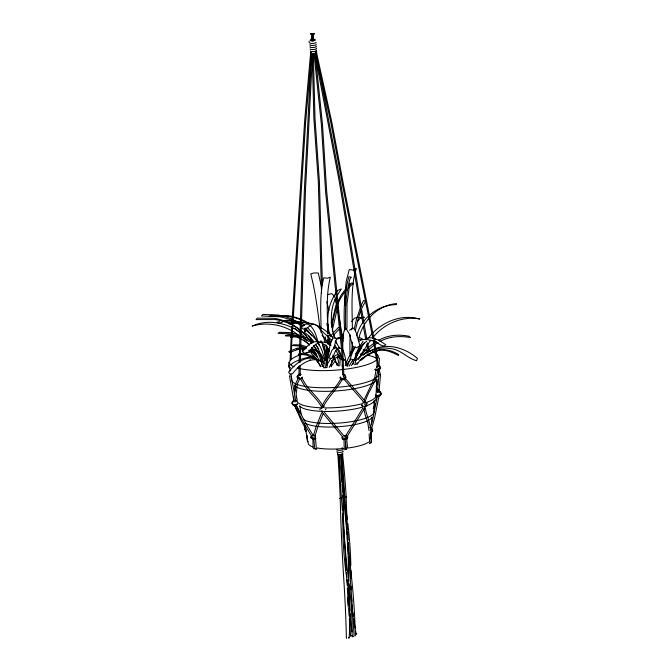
<?xml version="1.0" encoding="UTF-8"?>
<svg xmlns="http://www.w3.org/2000/svg" width="672" height="672" viewBox="0 0 672 672"><rect width="100%" height="100%" fill="white"/><g stroke="black" fill="none" stroke-linecap="round" stroke-linejoin="round"><path stroke-width="1.01" d="M340.813 378.059L340.973 378.916M344.887 305.348L345.047 292.858M362.284 405.796L362.284 405.216M326.911 349.423L327.314 359.948M328.751 354.698L328.835 349.927M356.076 360.226L356.252 352.926M343.19 377.37L343.837 375.9L343.61 374.321M342.611 438.119L342.636 437.304M290.102 360.503L291.698 326.491M291.194 359.57L291.808 341.174L305.651 121.775L311.455 55.465M311.48 52.584L304.315 191.201L299.166 362.191M312.547 53.642L305.424 191.209L300.283 362.2M313.144 41.076L313.396 35.843L312.925 35.725M370.843 438.455L371.171 432.331M371.339 429.274L371.456 427.232M371.616 424.175L372.011 417.035A34.28 8.182 -3.8 0 1 353.774 424.838M373.632 412.902L374.312 400.478A37.691 8.988 -3.8 0 1 367.912 405.283M375.925 396.337L376.866 379.184A41.664 9.937 -3.8 0 1 354.572 388.693M378.487 375.052L378.815 369.079M378.974 366.097L379.411 358.142M298.939 366.206L299.04 374.716M300.115 365.207L300.25 375.589M291.841 324.408L304.592 121.682L310.666 52.265M326.953 349.524L326.668 358.042M327.86 348.583L327.558 359.772M329.389 351.532L329.557 349.457M329.91 345.307L330.17 342.191M311.665 40.866C309.926 38.371 313.765 35.154 312.404 35.633M312.724 40.958L313.177 35.776M351.33 353.993L352.422 342.124M352.666 351.187L353.128 346.256M345.366 289.741L346.214 281.434L349.255 269.606L353.405 270.068L356.42 268.54L355.253 271.925M339.822 365.484L340.099 359.797L339.058 355.547L337.873 354.766L336.277 355.026L333.623 356.966L334.522 357.907L336.025 357.84L338.68 355.9L340.276 355.648L341.452 356.42L342.182 358.176M342.224 366.358L342.401 364.627M377.328 392.095L379 374.237M378.899 392.356L380.562 374.615L378.874 369.625M350.221 353.917L350.473 351.901M337.47 453.239L337.588 453.776M326.819 364.795C328.49 355.958 328.457 346.273 332.917 338.318L334.328 337.621L338.083 338.957L339.998 337.798L338.772 337.478L337.361 338.176L335.815 340.645L333.766 348.81M331.002 366.559L331.792 360.83M377.387 396.245L372.985 417.967L370.558 426.787M378.958 396.388L374.548 418.152L371.591 428.837M326.458 345.458L325.676 357.68M327.029 348.575L327.314 346.744M327.088 347.206L326.407 356.513L326.634 363.972M349.81 283.29L347.021 303.66L346.97 328.432M375.967 370.364L374.766 377.412L364.115 399.84M377.698 369.911C376.95 381.755 368.088 390.81 365.114 402.041M343.19 335.437L343.988 331.111L344.988 329.263L346.189 328.717L349.247 333.749L352.808 346.45L356.454 347.819L359.915 345.786L356.362 333.077L354.724 329.641L353.304 328.045L349.524 330.179M327.768 344.03L328.684 340.158L327.659 340.04L327.113 341.914M328.583 344.224L329.448 340.822L328.373 341.292L327.869 342.938M346.046 448.073L345.929 448.627L345.332 441.722M354.967 272.773C350.818 291.06 352.212 309.994 352.38 328.591M331.565 323.946L335.849 305.432L336.798 303.576M331.741 327.205C334.177 314 337.151 300.308 346.508 290.094M332.707 328.591L337.798 306.289M340.855 377.924L340.696 379.378C343.022 380.024 345.786 377.294 345.307 374.976L343.896 375.01M362.09 406.157L362.326 405.082M366.912 402.746L365.425 405.401M354.446 328.146L356.446 319.284L361.502 304.71L363.628 300.451L365.602 301.577C359.722 309.926 357.756 320.578 355.337 330.364M292.58 402.15L293.084 400.781L294.571 400.327L296.411 400.848M327.676 327.331L328.28 324.828M377.32 396.11L373.968 403.116M313.328 436.01L315.848 427.451L321.695 412.684M314.84 436.724L317.444 427.888L322.988 413.994M321.51 407.224C325.895 396.362 335.916 388.567 341.233 378.101M347.575 366.064L353.354 349.986L355.295 346.92M352.64 364.451L353.573 361.519M323.383 406.552C327.902 397.454 337.302 388.643 342.569 378.949M356.639 335.824C361.25 317.94 378.059 304.945 396.438 304.592L396.614 303.576C377 305.222 362.023 321.56 358.336 340.36M369.6 441.605L369.13 434.036M369.709 441.143L369.642 437.682M376.48 367.349L376.774 366.509M365.341 405.88L364.3 408.853L346.626 437.245M354.194 359.57L358.42 348.373L363.098 341.284M345.181 365.728L348.491 357.672L355.244 347.273M344.988 437.43L345.635 435.952M364.669 404.527L365.341 402.158L364.753 401.495M326.844 365.014L330.96 357.966M329.221 367.349L334.152 358.462M346.534 365.728L348.575 361.788L351.078 359.092L352.111 359.226L352.934 360.444L353.632 363.67L354.984 364.501L356.219 364.073L354.698 359.638L353.665 359.495L352.456 360.419L349.121 366.131M354.547 360.377L357.815 353.144L364.468 342.728M359.629 357.622L361.259 354.01L370.457 340.528M356.513 356.933L357.756 354.211M299.897 378.336L297.427 383.569L295.47 400.512M298.301 378.042L295.789 383.3L293.815 400.52M373.212 408.265L375.497 403.738M337.739 301.72L341.048 295.21L346.542 287.927M319.83 409.03L320.015 409.895M326.012 409.013L325.475 409.727M351.431 329.826L352.103 328.591M336.218 297.276C329.465 309.893 330.38 325.45 335.101 338.629M358.21 353.405L361.712 347.76M355.774 353.867L362.393 344.585L366.752 341.216M345.4 436.22L362.813 408.265M337.562 294.84L341.342 288.918L337.781 290.396C327.608 303.19 325.433 320.754 330.238 336.143M358.184 359.621C362.762 352.464 368.978 346.156 376.278 341.779M356.992 364.484L358.126 362.729M311.842 39.959L311.732 35.801L312.178 35.582M312.598 35.591L311.732 35.801M333.463 348.348L334.513 346.786M346.332 435.49L344.719 435.674M320.704 340.864L321.476 341.183M331.531 365.954L334.916 361.343M311.464 435.884L311.287 437.615M362.897 403.074L364.064 401.73M352.464 636.653L353.086 636.552L352.464 636.653A480.463 459.648 -40 0 1 350.053 613.637M371.263 432.524L372.658 430.592L372.263 428.77M343.619 496.482L344.198 496.44L343.619 496.482A370.726 291.404 64.5 0 1 344.005 498.548M351.674 321.552L354.446 318.125L357.756 317.377M357.58 321.426L360.352 317.999L364.367 317.192L361.721 317.881L359.276 317.453M340.536 376.891L339.898 377.815C341.292 379.411 345.282 379.369 346.147 377.143L345.299 376.547M346.945 436.842L344.274 439.396L342.409 439.051M368.281 338.142L372.086 333.564M372.364 338.243C383.393 323.954 401.839 315.899 419.807 318.814L419.496 319.166C403.049 313.933 384.611 320.846 372.834 332.926M356.177 633.94L356.748 633.872L356.177 633.94A265.104 208.379 64.5 0 1 355.656 631.058M351.288 365.534L353.984 362.46M355.328 360.931C364.384 351.548 377.866 346.088 390.919 348.65C400.89 349.65 407.442 358.445 416.573 360.713L417.43 358.361C404.376 347.172 384.678 341.628 369.331 351.632M357.126 363.762L360.2 360.284M363.493 355.27L367.424 350.86L374.002 345.164L378.193 342.628M332.212 360.452L334.127 358.378M288.901 364.871L288.674 366.559L290.153 367.475M297.704 403.981L297.091 404.443M348.768 285.743L351.733 282.82L353.564 283.786L351.994 284.491L348.508 287.918M339.562 328.818L334.933 333.648A25.612 20.194 -75.5 0 0 332.346 337.756M312.614 35.431L313.278 35.465L312.824 35.616M318.234 361.41L317.512 362.124L318.142 361.956M361.553 358.991L363.048 357.798M360.637 360.578L365.862 356.395L371.44 353.153L377.555 351.112M320.754 408.811L323.644 407.106M312.984 435.506L311.674 436.481L311.027 438.169L312.883 438.48M366.761 353.312L368.432 352.069M360.066 359.999L367.576 354.421L375.707 350.465M318.94 325.886L320.015 326.147L321.014 328.532M369.919 433.154L370.499 432.76M298.67 377.58C297.158 378.924 300.846 379.092 301.585 378.58M302.215 378.26L302.4 377.53M312.455 437.884C310.985 439.446 315.227 439.396 316.008 438.564M312.522 35.616L311.396 35.708L312.161 39.816M366.517 406.442L367.139 405.544L366.526 405.157M311.405 436.321L310.632 437.035L311.875 438.094L315.554 437.934M310.498 359.948L309.406 360.192M378.798 340.25C387.862 335.026 398.756 334.194 408.878 336.235L410.533 337.529C400.218 335.807 389.113 336.143 379.873 341.611M366.895 405.418L365.03 405.896M342.821 436.657L341.687 437.875C343.09 439.463 347.08 439.421 347.945 437.195L347.718 436.876M289.85 367.282L289.33 367.744L289.817 368.5M293.303 404.174C291.564 405.846 296.478 406.123 296.99 404.729L296.755 404.183M306.02 430.424L305.508 430.886L305.987 431.642M289.195 365.686L288.473 366.341L289.17 367.5M292.656 402.578L291.925 403.242C292.387 405.602 295.873 404.468 297.444 404.032M305.374 428.828L304.643 429.484L305.348 430.643M371.65 432.524L371.885 431.6L371.33 431.239M342.082 338.478L343.72 337.588M300.115 373.556L298.553 374.447L297.452 375.875L297.461 377M298.427 375.581L296.839 376.732L298.082 377.798L299.872 377.899M301.762 377.63L302.66 377.143M359.218 341.233C363.854 337.73 369.18 340.217 374.186 340.998L375.883 338.864L372.422 337.823L368.483 337.781L364.283 339.629M369.659 442.949L371.003 442.386L371.482 440.983L370.835 432.86M369.55 443.411L370.877 442.856L371.356 441.462L370.516 432.13M349.138 637.854L348.499 637.804L349.138 637.854A265.104 257.645 18.3 0 0 346.996 579.726A370.726 360.293 18.3 0 1 344.014 498.431A336.983 327.499 18.3 0 0 340.04 454.23M377.572 395.9L379.453 395.203M343.585 333.866L342.686 334.177L343.291 337.991M337.722 454.045A2.68 0.638 -3.8 0 0 340.754 454.7A2.68 0.638 -3.8 0 0 342.275 453.55L342.493 453.323M313.396 35.843L312.278 35.834M342.586 374.573L343.283 374.338M372.338 351.624C381.167 347.794 390.6 351.271 398.521 355.53L398.698 354.547C392.675 350.969 385.686 348.701 378.647 350.053M370.852 432.004L372.683 430.895L371.759 429.778M327.13 325.508L328.49 325.105M327.81 294.638L331.598 293.605L333.698 295.478L334.337 297.284M316.856 448.585L313.748 448.812L313.001 447.35L312.95 438.144M279.544 321.594L276.948 322.232L278.485 323.266M285.81 321.476L290.405 320.611M354.077 636.107L354.077 636.107A480.463 80.22 83.8 0 0 350.238 578.306A671.891 112.182 83.8 0 1 348.6 556.349M279.451 323.039L282.349 322.333M344.828 435.523L345.349 435.406M304.886 349.297L302.476 349.835L302.912 350.792M346.416 638.4L346.416 638.4A265.104 45.906 85.3 0 0 343.837 580.146A370.726 64.193 85.3 0 1 340.234 498.683A336.983 58.346 85.3 0 0 337.831 453.869M344.828 435.868L345.139 435.49M305.659 427.879L304.618 429.181L306.323 430.618M309.12 350.423L310.976 350.028M312.631 358.571L316.285 358.453M350.616 636.376L350.616 636.376A480.463 80.22 83.8 0 1 349.322 618.887M309.658 350.851L314.429 350.011M336.26 364.921L338.419 364.518M282.139 320.947L286.902 320.225L292.337 321.468M313.698 435.238L314.303 435.154M373.716 340.67L374.8 340.553L370.297 340.696M300.006 347.936L296.864 348.247L296.579 348.894L299.922 348.642M377.152 370.381L379.621 369.793L379.151 368.6M296.957 336.336L290.875 337.252L290.363 336.79L300.67 336.269A33.18 25.393 86.2 0 1 306.272 337.806M377.395 395.48L380.94 394.758L380.864 393.338M340.032 327.516L338.344 327.617L333.001 333.144A25.612 20.194 -75.5 0 0 330.893 336.395M300.023 348.499L295.848 348.709L288.8 351.498L289.523 352.481L298.578 349.196L303.803 348.928M343.3 438.942L342.602 438.69M355.412 635.746L355.412 635.746A265.104 88.477 -88.8 0 0 351.574 577.945A370.726 123.724 -88.8 0 1 349.104 551.544M300.964 347.903L302.87 347.819A20.765 19.11 -47.2 0 1 306.298 348.373M300.703 348.566L303.568 348.449A20.765 19.11 -47.2 0 1 305.298 348.65M301.232 374.497L297.578 376.597L297.234 377.866L298.914 378.185M291.203 335C287.641 334.387 280.703 336.37 289.859 335.983C297.301 336.294 304.366 340.032 309.54 345.274M314.294 435.355L313.505 435.196M300.006 344.929L293.555 344.761L292.538 345.568L299.342 345.988A22.268 19.345 30.8 0 1 305.827 347.936M279.14 315.118L262.912 314.404L261.5 315.924L279.93 316.798A53.726 51.316 -24.8 0 1 300.35 325.198M312.052 35.683L312.178 37.682M292.118 335.026L299.074 336.412M337.344 356.227L340.847 357.134L342.476 358.319M332.447 356.824L333.732 356.992L334.74 358.495L335.605 362.477L337.268 363.502L338.797 362.972L337.932 358.991L336.924 357.487M374.783 339.318L378.504 339.881L385.787 344.77L383.998 346.063L380.579 345.005L373.296 340.116M375.186 369.289L379.999 368.92L380.495 368.256L380.15 367.374M322.946 406.165L324.282 406.4M376.824 396.161L380.184 395.85L380.268 394.716M296.108 401.705L292.354 401.764L291.908 402.94L292.345 403.586M293.21 320.536L299.552 321.98M316.478 449.249L315.37 448.972L314.614 447.51L313.782 438.278M297.494 377.311L297.973 377.437M301.073 348.44L304.046 349.238M341.762 379.47C342.745 380.243 346.836 379.243 345.055 378M363.073 405.922L361.368 404.972M346.046 449.375L346.643 449.551M344.35 449.686L345.5 449.56L345.836 448.762L345.635 440.723M378.025 365.291L380.083 366.131L380.31 368.281L379.084 369.877L377 370.516L374.858 369.65M378.739 391.264L380.797 392.095L381.192 393.918L379.806 395.85L377.504 396.404M342.922 360.394L343.711 360.662L344.476 360.041L343.148 358.89M358.504 339.007L360.41 339.721L362.351 338.94L359.041 337.243M337.462 356.798L342.258 359.814M346.853 438.06C348.676 439.412 343.896 440.597 343.115 439.11M325.357 367.307L326.332 367.685L327.239 367.206L326.945 364.064L326.222 360.125L325.618 367.685L323.744 367.777L324.181 360.326L324.559 360.73M366.778 403.712L367.399 403.981M375.178 369.163L376.858 369.936L378.739 369.239L379.722 367.483L379.226 365.694M378.269 390.886L379.949 391.658L380.436 393.448M369.734 427.56L371.414 428.333L371.902 430.122M315.798 357.462L312.488 356.454C310.313 357.21 316.126 357.193 316.336 358.982M331.111 345.206L326.046 342.241L320.729 341.981L315.378 344.509L308.54 352.052L304.987 353.438L302.358 351.767L309.196 344.224L314.538 341.695L319.864 341.956L324.92 344.929L329.524 350.036M313.774 358.445L306.953 355.194L303.24 354.572L298.292 354.858L298.805 353.934C305.458 352.766 312.354 355.194 317.134 359.898M300.384 332.564C286.894 322.585 267.288 318.856 252.193 326.096C269.178 321.031 287.944 325.777 301.224 337.294M302.736 337.697L308.75 341.443M341.762 348.793L338.747 347.701L337.184 348.676L335.563 350.675L332.657 357.815L330.842 358.747L328.868 357.832L331.775 350.683L333.396 348.684L334.958 347.71L336.521 347.894L337.974 348.802L339.469 351.061A25.83 6.502 89.9 0 1 341.359 357.269M308.759 350.246L313.253 353.052L317.117 356.975L320.552 361.788M301.241 323.056L304.626 325.206M339.066 366.055L337.319 364.938L334.202 357.748M324.416 363.544C313.454 353.993 299.603 364.266 292.606 373.666L289.985 374.178L288.599 372.12C295.294 363.754 307.045 353.438 318.016 360.452M295.109 328.499L304.013 336.302M321.502 330.641L329.188 337.798M311.161 353.22L316.68 359.696M316.235 354.505L312.959 351.12A22.268 19.345 30.8 0 0 311.472 349.894M312.95 352.85L314.916 354.883M316.621 360.814L321.149 366.4M307.65 327.776L312.329 332.984L317.402 341.384M304.256 329.91L305.584 331.397M344.954 377.916L364.216 400.042L365.123 402.503M344.366 379.688L362.754 400.865L363.51 402.914M311.892 347.76L316.361 353.875M317.671 356.572L314.992 353.472A20.765 19.11 -47.2 0 0 311.682 350.944M315.638 354.388L314.294 352.842A20.765 19.11 -47.2 0 0 310.985 350.314M324.45 412.423L344.232 436.279M343.048 437.455L323.047 413.322L321.728 410.609M321.938 335.026L327.533 342.048M314.101 346.466L318.646 352.33M311.842 347.424L314.672 351.086M311.85 343.115L306.524 336.16A56.347 54.104 -47.7 0 0 275.352 319.578L256.066 319.57L257.2 318.158L273.983 318.301A56.347 54.104 -47.7 0 1 305.155 334.891L311.665 343.384M311.774 335.798L308.784 331.741A53.726 51.316 -24.8 0 0 305.206 328.045M335.16 341.116L339.99 348.541M330.599 339.133L331.741 340.712M316.033 345.307L318.755 349.138M314.042 346.172L316.764 350.003M342.258 349.549L343.258 351.053A25.83 6.502 89.9 0 1 346.307 365.652M335.706 350.322L338.923 355.429M332.741 355.144L333.808 356.849M312.917 435.028L306.776 424.973L296.075 405.065M311.774 436.321L305.365 425.821L294.092 404.544M319.914 354.85L323.518 362.326M308.448 335.412L311.993 341.284M320.124 354.791L322.106 358.067M313.631 345.425L319.41 355.908L323.098 366.744M306.138 429.727L301.459 421.159L294.244 404.712M301.837 377.504C306.566 389.029 317.864 396.077 323.459 407.064M335.152 345.433L336.101 347.231M337.05 349.028L340.368 355.328M300.779 378.924C305.399 390.046 316.268 396.908 321.829 407.459M299.729 412.86L295.957 404.922M321.418 363.586L322.711 366.274M317.822 361.301L320.418 366.677M307.902 441.748L307.23 440.328L307.012 436.195M334.009 346.853L334.841 348.65M320.334 359.848L321.166 361.771M324.635 360.57L321.628 355.009A27.644 18.698 -66 0 0 310.783 349.591M322.316 342.787L325.273 352.036L327.062 364.846M321.023 355.706L319.393 351.38A25.738 13.171 58 0 0 315.739 344.484M377.32 370.18L379.016 374.732M334.967 299.099L336.529 304.769M367.735 422.436L365.215 415.111L363.829 408.618M322.426 344.744L324.45 351.632L325.634 358.915M345.064 359.495L347.298 366.072M325.399 342.804L322.627 334.639A61.018 16.792 -89.8 0 0 312.194 324.232L307.222 327.886L303.475 329.087L300.376 327.86L305.357 324.206A61.018 16.792 -89.8 0 1 315.79 334.614L319.301 345.694M335.756 340.612L336.739 343.577M307.39 439.958L307.188 435.8M325.189 360.419L321.762 349.986A25.738 13.171 58 0 0 312.094 335.429L306.499 330.607L304.601 331.061L304.13 331.993L309.725 336.823A25.738 13.171 58 0 1 313.496 341.242M321.35 356.572L322.82 361.813M377.672 384.88L376.69 380.016M376.286 386.114L377.353 392.347M325.895 344.744L326.39 346.693M308.431 444.242L304.34 423.142M326.819 301.804L328.91 310.481M325.114 336.664L325.895 340.267M289.439 375.732L293.807 400.562M312.749 35.44L313.866 40.505M316.092 50.644L331.699 121.615L343.963 187.127L374.732 342.384M315.521 52.895L330.666 121.741L342.93 187.253L372.901 338.495M365.282 407.963C366.484 415.741 370.423 422.789 370.625 430.786M294.26 392.263L291.01 375.925M373.304 340.553L373.716 342.611M366.744 338.78L361.754 309.943M367.55 342.854L369.163 351.011M365.828 339.889L363.384 326.558M366.635 343.972L367.643 349.062M337.873 310.54L338.604 314.362M338.974 316.277L343.081 341.2M299.678 405.905L301.224 414.095M294.302 384.922L295.436 390.911M296.377 395.9L297.133 399.89A39.589 9.442 -3.8 0 0 321.409 407.803M288.607 362.233L290.287 371.087M290.842 374.035L291.774 378.958A43.562 10.391 -3.8 0 0 295.991 383.989M315.773 53.063L340.477 181.902L361.242 306.844M315.042 55.213L339.36 181.994L360.469 309.011M360.814 311.069L362.872 323.467M331.111 321.947L331.439 323.988M332.279 329.087L332.615 331.128M374.749 342.485L378 362.51L378.126 366.895M373.699 342.518L374.833 349.524M375.161 351.532L376.95 362.544L377.093 367.802M367.66 421.974L369.046 430.718M326.903 323.224L327.13 325.164M327.583 329.045L328.163 333.892M319.746 326.97L319.057 321.149A61.606 5.124 83.5 0 0 313.354 284.869L310.775 273.832L314.093 272.95L318.268 273L320.855 284.038A61.606 5.124 83.5 0 1 321.569 287.658M328.364 335.874L328.894 340.838M294.235 392.003L294.454 394.069M313.278 35.465L313.807 40.639M315.101 53.071L322.493 124.513L326.693 191.503L342.846 351.347L343.854 375.892M313.992 53.189L321.384 124.639L325.584 191.621L341.746 351.464L342.686 374.968M346.542 437.506L347.575 447.577M344.669 330.826C343.476 312.749 344.03 294.26 348.877 276.713L351.448 277.25L350.045 278.519C345.458 295.025 344.954 312.362 345.66 329.389M315.252 436.12L316.252 447.199M309.053 41.311L309.12 42.277M347.651 597.752L348.272 607.379M325.601 358.974L325.156 352.943A19.211 2.335 84.5 0 0 324.383 345.996M378.857 389.382L379.008 392.255M328.306 349.356L328.39 351.33M327.835 336.235L327.978 340.267M327.743 333.32C327.583 314.63 325.735 295.487 330.355 277.175L327.608 278.191L323.736 277.855C319.267 295.772 321.006 314.479 321.157 332.758M329.75 333.136L329.818 335.219M343.955 438.841L344.224 448.073M322.426 284.987L319.393 181.297L315.017 118.793L313.303 53.34M321.56 293.488L318.284 181.415L313.908 118.91L312.194 53.466M312.841 35.683L312.892 37.758M342.359 510.3A671.891 112.182 83.8 0 0 341.41 497.75A610.277 101.892 83.8 0 1 338.789 455.07M342.594 513.442A671.891 112.182 83.8 0 1 346.324 570.41M346.441 572.46A671.891 112.182 83.8 0 1 346.727 577.559M349.121 615.972A480.463 80.22 83.8 0 1 348.592 608.236M348.398 605.338A480.463 80.22 83.8 0 1 347.323 588.076M347.155 585.22A480.463 80.22 83.8 0 1 346.836 579.524M342.98 451.097A3.226 0.773 -3.8 0 1 340.267 452.374A3.226 0.773 -3.8 0 1 337.042 451.55M343.115 449.232A3.226 0.773 -3.8 0 1 339.713 450.358A3.226 0.773 -3.8 0 1 336.907 449.518M342.476 447.804A3.226 0.773 -3.8 0 1 341.922 447.989M348.449 554.257A671.891 112.182 83.8 0 1 347.945 546.966M347.726 543.841A671.891 112.182 83.8 0 1 347.306 537.6M347.105 534.492A671.891 112.182 83.8 0 1 346.634 527.243M346.441 524.135A671.891 112.182 83.8 0 1 344.862 497.482A610.277 101.892 83.8 0 0 341.914 455.969M316.084 42.294A3.226 0.773 -3.8 0 1 313.102 43.403A3.226 0.773 -3.8 0 1 309.708 42.781M313.631 39.497A2.68 0.638 -3.8 0 1 314.832 40.429A2.68 0.638 -3.8 0 1 310.456 40.631A2.68 0.638 -3.8 0 1 312.253 39.556M316.218 44.335A3.226 0.773 -3.8 0 1 312.816 45.461A3.226 0.773 -3.8 0 1 310.01 44.612M316.092 46.2A3.226 0.773 -3.8 0 1 313.379 47.477A3.226 0.773 -3.8 0 1 310.145 46.654M316.226 48.233A3.226 0.773 -3.8 0 1 313.933 49.476A3.226 0.773 -3.8 0 1 310.111 48.896M316.361 50.274A3.226 0.773 -3.8 0 1 314.068 51.509A3.226 0.773 -3.8 0 1 310.246 50.938M316.033 52.172A3.226 0.773 -3.8 0 1 314.202 53.55A3.226 0.773 -3.8 0 1 310.556 52.769M344.375 500.615A370.726 291.404 64.5 0 1 344.736 502.681M345.08 504.748A370.726 291.404 64.5 0 1 345.752 508.88M346.382 513.013A370.726 291.404 64.5 0 1 347.256 519.204M347.785 523.337A370.726 291.404 64.5 0 1 350.851 565.446M350.935 570.536A370.726 291.404 64.5 0 1 350.944 576.626A265.104 208.379 64.5 0 0 350.935 578.516M342.838 488.158A336.983 264.877 64.5 0 1 342.518 484M342.241 479.85A336.983 264.877 64.5 0 1 341.83 471.568M341.695 467.435A336.983 264.877 64.5 0 1 341.62 464.344M341.569 460.228A336.983 264.877 64.5 0 1 341.561 455.095M355.152 628.177A265.104 208.379 64.5 0 1 353.699 618.576M353.438 616.652A265.104 208.379 64.5 0 1 352.968 612.814M352.548 608.983A265.104 208.379 64.5 0 1 352.17 605.153M351.842 601.322A265.104 208.379 64.5 0 1 351.448 595.594M351.17 589.882A265.104 208.379 64.5 0 1 351.044 586.085M349.02 550.519A370.726 123.724 -88.8 0 1 348.407 542.262M348.256 540.187A370.726 123.724 -88.8 0 1 347.726 531.871M347.6 529.78A370.726 123.724 -88.8 0 1 346.206 497.12A336.983 112.468 -88.8 0 0 342.51 453.701M378.378 373.237A43.562 10.391 -3.8 0 1 355.194 384.989A43.562 10.391 -3.8 0 1 306.692 386.66M304.819 386.366A43.562 10.391 -3.8 0 1 296.722 384.292M375.833 394.691A39.589 9.442 -3.8 0 1 366.517 402.394M362.351 403.662A39.589 9.442 -3.8 0 1 324.517 407.879M352.783 425.023A34.28 8.182 -3.8 0 1 305.407 423.184M373.54 411.398A36.179 8.627 -3.8 0 1 367.483 417.514M366.71 417.824A36.179 8.627 -3.8 0 1 331.968 423.419A36.179 8.627 -3.8 0 1 303.341 419.387M365.35 406.241A37.691 8.988 -3.8 0 1 327.13 411.474A37.691 8.988 -3.8 0 1 299.855 406.165M353.497 388.886A41.664 9.937 -3.8 0 1 294.554 385.484M368.626 442.033A31.004 7.392 -3.8 0 1 347.172 448.115M344.215 448.442A31.004 7.392 -3.8 0 1 316.89 447.913M313.11 446.981A31.004 7.392 -3.8 0 1 309.019 444.721M373.951 352.514A44.503 10.618 -3.8 0 1 356.244 367.458A44.503 10.618 -3.8 0 1 297.326 367.954M293.992 366.786A44.503 10.618 -3.8 0 1 301.804 354.337M304.954 353.413A44.503 10.618 -3.8 0 1 314.639 351.288M363.023 349.784A44.503 10.618 -3.8 0 1 366.736 350.414M367.592 350.591A44.503 10.618 -3.8 0 1 370.625 351.347M290.8 364.896A44.503 10.618 -3.8 0 1 313.925 356.152M360.293 354.077A44.503 10.618 -3.8 0 1 362.342 354.329M367.903 355.27A44.503 10.618 -3.8 0 1 376.799 358.596M341.594 453.886A610.277 583.842 -40 0 0 343.258 498.019A671.891 642.785 -40 0 1 348.617 578.852A480.463 459.648 -40 0 0 349.188 600.121M349.835 610.739A480.463 459.648 -40 0 1 349.339 603.019M311.161 348.877A27.644 18.698 -66 0 1 318.914 353.422M331.548 366.778A12.424 6.602 77.4 0 1 332.22 360.394M329.851 344.148A25.612 20.194 -75.5 0 1 331.498 339.511M327.928 343.644A25.612 20.194 -75.5 0 1 329.986 338.134M300.947 345.097A22.268 19.345 30.8 0 1 306.491 346.886M310.036 350.364A22.268 19.345 30.8 0 1 312.295 352.178M312.673 349.818A18.934 11.533 -83.9 0 1 314.362 350.12M315.286 350.112A18.934 11.533 -83.9 0 1 319.225 352.103M301.484 336.731A35.221 32.449 41.9 0 0 289.825 332.615L279.602 332.287L277.964 333.32L288.758 333.791A35.221 32.449 41.9 0 1 300.418 337.898M303.946 338.226A35.221 32.449 41.9 0 1 307.028 340.486M303.668 339.923A35.221 32.449 41.9 0 1 308.809 344.215M308.053 338.663A33.18 25.393 86.2 0 1 313.513 342.619M300.964 336.932A33.18 25.393 86.2 0 1 307.255 339.788M282.979 315.958A53.726 51.316 -24.8 0 1 296.932 321.812M298.704 322.93A53.726 51.316 -24.8 0 1 300.409 324.114M301.241 324.719A53.726 51.316 -24.8 0 1 302.862 325.996M301.199 325.794A53.726 51.316 -24.8 0 1 302.845 327.037M304.441 328.348A53.726 51.316 -24.8 0 1 309.574 333.421M309.044 323.568A56.532 56.053 -43 0 0 287.809 315.638L270.707 315.378L269.144 316.504L280.249 316L288.406 316.361A56.532 56.053 -43 0 1 300.451 319.628M301.4 320.015A56.532 56.053 -43 0 1 307.868 323.224M310.372 323.938A53.676 45.2 -84.4 0 0 302.467 322.148L288.624 322.787L288.91 323.812L305.886 322.552A53.676 45.2 -84.4 0 1 314.748 324.694M327.482 335.185A53.676 45.2 -84.4 0 1 328.894 336.773M315.697 325.055A53.676 45.2 -84.4 0 1 332.312 337.184M342.854 351.481A47.485 5.208 84.7 0 1 343.199 335.479M350.137 355.891A47.485 5.208 84.7 0 1 350.305 334.816M339.242 456.456A610.277 583.842 -40 0 1 341.998 482.521M342.14 484.352A610.277 583.842 -40 0 1 342.678 491.694M342.913 495.365A610.277 583.842 -40 0 1 343.022 497.204A671.891 642.785 -40 0 0 348.398 578.038A480.463 459.648 -40 0 1 348.76 580.902M349.104 583.766A480.463 459.648 -40 0 1 352.204 631.966M312.95 34.003L313.967 34.012L312.95 34.003M344.543 497.364L345.122 497.364L344.543 497.364M339.906 498.565L340.486 498.574L339.906 498.565M343.3 497.952L343.879 497.935L343.3 497.952M342.443 497.196L343.022 497.204L342.443 497.196M351.658 635.813L352.237 635.838L351.658 635.813M341.208 497.792L341.788 497.776L341.208 497.792M310.901 33.692L311.917 33.659L310.901 33.692M311.564 34.171L312.497 34.205L311.564 34.171M343.484 498.372L344.014 498.431L343.484 498.372M310.733 33.978L311.489 34.045L310.733 33.978M312.404 33.692L313.286 33.776L312.404 33.692M313.454 33.608L314.219 33.785L313.454 33.608M345.962 497.129L346.408 497.188L345.962 497.129"/></g></svg>
